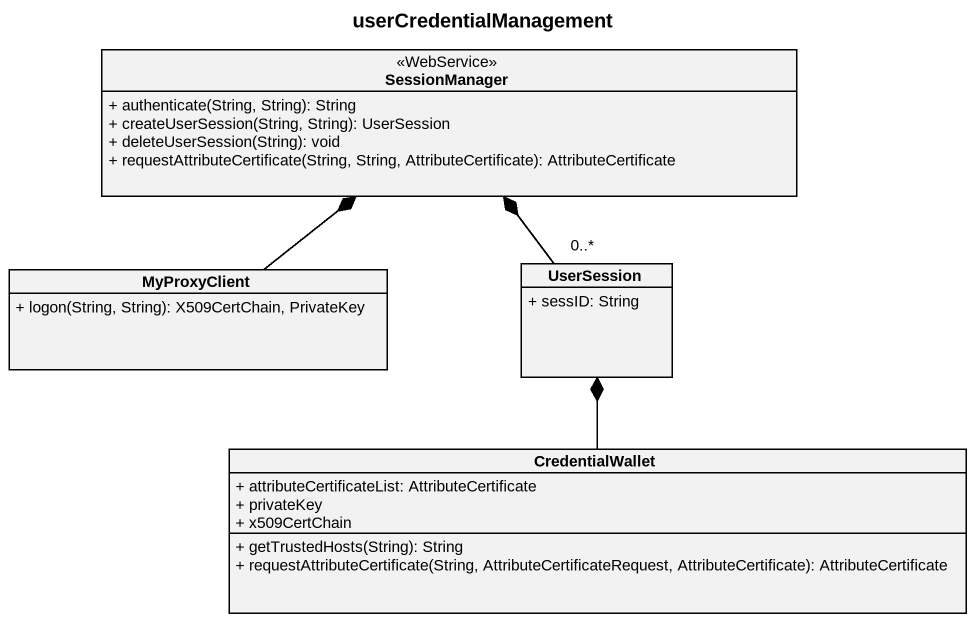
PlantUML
@startuml
title userCredentialManagement
hide circle
hide empty members
skinparam classAttributeIconSize 0
class SessionManager <<WebService>> {
  + authenticate(String, String): String
  + createUserSession(String, String): UserSession
  + deleteUserSession(String): void
  + requestAttributeCertificate(String, String, AttributeCertificate): AttributeCertificate
}
class MyProxyClient {
  + logon(String, String): X509CertChain, PrivateKey
}
class UserSession {
  + sessID: String
}
class CredentialWallet {
  + attributeCertificateList: AttributeCertificate
  + privateKey
  + x509CertChain
  + getTrustedHosts(String): String
  + requestAttributeCertificate(String, AttributeCertificateRequest, AttributeCertificate): AttributeCertificate
}
MyProxyClient -up-* SessionManager
UserSession "0..*" -up-* SessionManager
CredentialWallet -up-* UserSession
@enduml
